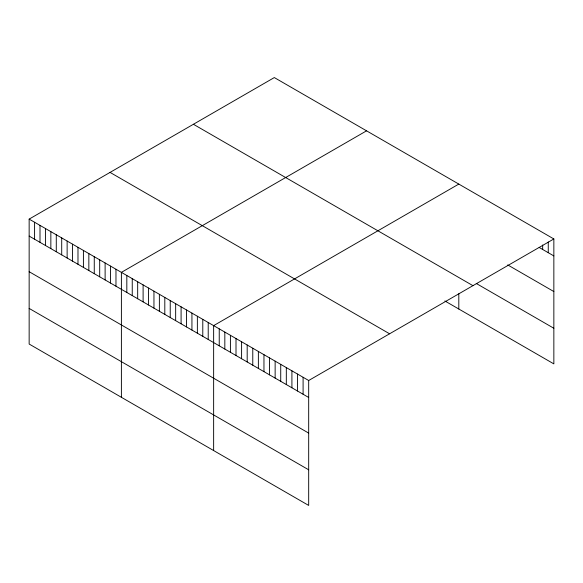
<?xml version="1.0" encoding="UTF-8"?>
<svg xmlns="http://www.w3.org/2000/svg" width="583" height="583" viewBox="0 0 583 583"><rect width="100%" height="100%" fill="white"/><g stroke="black" fill="none" stroke-linecap="round" stroke-linejoin="round"><path stroke-width="0.87" d="M29.15 219.113L308.684 380.502L308.684 505.432L29.15 344.043L29.15 219.113L274.316 77.568L553.85 238.957L553.85 363.887L444.858 300.959M366.561 130.825L121.395 272.37L121.395 397.3M458.806 184.082L213.64 325.627L213.64 450.564M308.684 380.502L553.85 238.957M539.173 247.454L553.85 255.922M507.727 264.922L553.85 291.551M476.282 283.476L553.85 328.258M193.41 124.274L472.944 285.663M110.056 172.4L389.59 333.789M29.15 236.079L308.684 397.468M29.15 271.707L308.684 433.096M29.15 308.414L308.684 469.803M548.26 241.981L548.26 252.694M542.671 245.006L542.671 249.466M458.806 293.745L458.806 309.019M303.094 377.274L303.094 394.239M297.505 374.046L297.505 391.011M291.915 370.817L291.915 387.782M286.319 367.589L286.319 384.561M280.729 364.36L280.729 381.333M275.14 361.132L275.14 378.105M269.55 357.904L269.55 374.876M263.961 354.675L263.961 371.648M258.371 351.447L258.371 368.42M252.774 348.219L252.774 365.191M247.185 344.998L247.185 361.963M241.595 341.769L241.595 358.734M236.006 338.541L236.006 355.506M230.416 335.312L230.416 352.278M224.827 332.084L224.827 349.049M219.237 328.856L219.237 345.828M208.218 322.494L208.218 339.466M202.789 319.36L202.789 336.333M197.367 316.226L197.367 333.199M191.938 313.093L191.938 330.065M186.509 309.967L186.509 326.932M181.087 306.833L181.087 323.798M175.658 303.699L175.658 320.665M170.236 300.566L170.236 317.538M164.807 297.432L164.807 314.405M159.378 294.298L159.378 311.271M153.956 291.165L153.956 308.137M148.527 288.031L148.527 305.004M143.105 284.898L143.105 301.87M137.675 281.771L137.675 298.736M132.246 278.638L132.246 295.603M126.824 275.504L126.824 292.469M115.973 269.237L115.973 286.209M110.544 266.103L110.544 283.076M105.115 262.969L105.115 279.942M99.693 259.836L99.693 276.808M94.264 256.702L94.264 273.675M88.842 253.576L88.842 270.541M83.413 250.442L83.413 267.408M77.984 247.309L77.984 264.274M72.562 244.175L72.562 261.14M67.132 241.041L67.132 258.014M61.711 237.908L61.711 254.88M56.281 234.774L56.281 251.747M50.852 231.64L50.852 248.613M45.43 228.507L45.43 245.479M40.001 225.381L40.001 242.346M34.579 222.247L34.579 239.212"/></g></svg>
